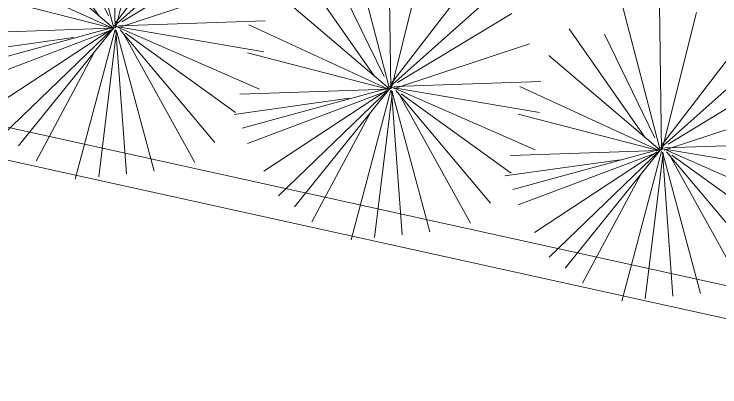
# Model space of a CAD drawing. Header units: metres. Extents: x 12093 to 20303, y 514 to 1412.
# Drawn here: x 19777.453 to 19780.728, y 680.522 to 682.249 of the extents above; entities that cross this region are included whole.
import ezdxf

# ---------------------------------------------------------------- set-up
doc = ezdxf.new("R2010")
doc.units = ezdxf.units.M
doc.layers.get('0').update_dxf_attribs({"lineweight": 13})
doc.layers.add('AMBI-GRASS', color=104, linetype='Continuous', lineweight=20)
doc.layers.add('MANZANAS-ORIGINALES', color=147, linetype='Continuous', lineweight=9)

# ---------------------------------------------------------------- blocks, each defined once
blk = doc.blocks.new('Arbust11')
for p, q in [((0.0378, 0.4871), (-0.0937, 0.9403)), ((0.0408, 0.5449), (0.1405, 0.941)), ((0.0408, 0.4825), (0.0377, 0.9348)), ((-0.1618, 0.888), (0.0377, 0.4856)), ((0.0439, 0.4856), (0.3088, 0.8724)), ((0.0595, 0.5199), (0.1997, 0.8474)), ((0.0377, 0.4856), (-0.274, 0.8225)), ((-0.0621, 0.5573), (-0.3332, 0.7944)), ((0.0439, 0.4794), (0.3805, 0.7788)), ((-0.3488, 0.7476), (0.0408, 0.4856)), ((0.0283, 0.4856), (-0.3738, 0.7039)), ((0.047, 0.4794), (0.4366, 0.6759)), ((0.0314, 0.4856), (-0.4049, 0.6104)), ((-0.433, 0.5262), (0.0439, 0.4825)), ((0.0533, 0.4887), (0.474, 0.5137)), ((0.0439, 0.4825), (-0.4267, 0.4669)), ((0.047, 0.4856), (0.499, 0.4263)), ((-0.0527, 0.4794), (-0.4267, 0.3952)), ((0.0408, 0.4762), (-0.3893, 0.2673)), ((0.0408, 0.47), (-0.3364, 0.2174)), ((0.0408, 0.4731), (-0.274, 0.1581)), ((0.0377, 0.4669), (-0.2117, 0.0988)), ((0.0501, 0.4638), (-0.0215, 0.0146)), ((0.0501, 0.4794), (0.2901, 0.0832)), ((0.0501, 0.4731), (0.4304, 0.2454)), ((0.0533, 0.47), (0.1935, 0.0177)), ((0.0564, 0.4762), (0.3649, 0.1425)), ((0.072, 0.4762), (0.4647, 0.3484)), ((0.0501, 0.4544), (-0.1088, 0.0209)), ((0.0533, 0.4451), (0.0907, 0.0271))]:
    blk.add_line(p, q)

msp = doc.modelspace()

# ---------------------------------------------------------------- linework, layer by layer
at = {"layer": 'MANZANAS-ORIGINALES'}
for p, q in [((19799.6216, 676.8408), (19711.3676, 696.2582)), ((19799.5893, 676.6943), (19711.3354, 696.1117))]:
    msp.add_line(p, q, dxfattribs=at)

# ---------------------------------------------------------------- block references
at = {"layer": 'AMBI-GRASS', "ltscale": 0.05, "xscale": 1.499999999998325, "yscale": 1.499999999998325, "zscale": 1.499999999998325, "rotation": 49.16166176348414}
for p in [(19777.1779, 681.9254), (19778.4219, 681.6644), (19779.7018, 681.3829), (19780.9582, 681.0985)]:
    msp.add_blockref('Arbust11', p, dxfattribs=at)

doc.saveas('drawing.dxf')
